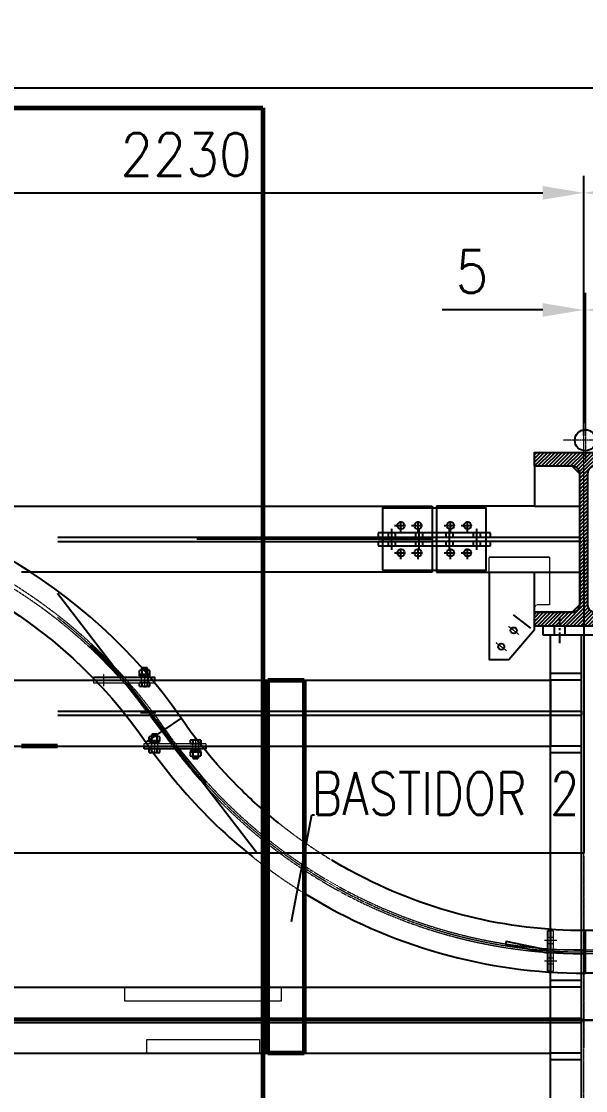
# Model space of a CAD drawing. Header units: millimetres. Extents: x 13669 to 217197, y -88248 to 24578.
# Drawn here: x 64417 to 66070, y -36798 to -33664 of the extents above; entities that cross this region are included whole.
import ezdxf
from ezdxf import colors
from ezdxf.entities.mleader import LeaderData, LeaderLine
from ezdxf.math import Vec2, Vec3

# ---------------------------------------------------------------- set-up
doc = ezdxf.new("R2010")
doc.units = ezdxf.units.MM
for name, pattern in [('CENTER', [50.8, 31.75, -6.35, 6.35, -6.35]), ('CENTER2', [1.125, 0.75, -0.125, 0.125, -0.125]), ('DASHED2', [0.375, 0.25, -0.125]), ('HIDDEN', [0.375, 0.25, -0.125])]:
    doc.linetypes.add(name, pattern=pattern)
for name, color, linetype in [('CHAPA PISO', 3, 'Continuous'), ('SDDIM', 1, 'Continuous'), ('Tx-DDIM', 1, 'Continuous'), ('Tx-EJES', 1, 'CENTER'), ('Tx-TEXT', 3, 'Continuous'), ('Tx_DDIM', 1, 'Continuous'), ('Tx_M_EQUIPOS', 4, 'Continuous'), ('Tx_M_EXISTENTES', 8, 'Continuous'), ('Tx_M_OCULTOS', 2, 'DASHED2')]:
    doc.layers.add(name, color=color, linetype=linetype)
for name, color, linetype, lineweight in [('RELEVO', 170, 'Continuous', 30), ('TITULOS', 6, 'Continuous', 60), ('Tx_EJES', 1, 'CENTER2', 5), ('Tx_M_OCULTAS FINO', 1, 'DASHED2', 5)]:
    doc.layers.add(name, color=color, linetype=linetype, lineweight=lineweight)
doc.styles.add('ESTILO 1', font='romans.shx', dxfattribs={"width": 0.8})
doc.styles.add('ROMANS', font='romans.shx', dxfattribs={"width": 0.9})
doc.styles.get("Standard").update_dxf_attribs({"font": 'arial.ttf'})
doc.dimstyles.new('ESC 1-50', dxfattribs={"dimscale": 50, "dimtxt": 2.5, "dimasz": 2.4, "dimexe": 1, "dimexo": 1, "dimgap": 1, "dimtad": 1, "dimdec": 0, "dimtxsty": 'ROMANS', "dimcen": 2.5, "dimclrd": 256, "dimclre": 256, "dimclrt": 3, "dimadec": 0, "dimazin": 2, "dimtfac": 0.5, "dimtdec": 0, "dimtmove": 0, "dimatfit": 3, "dimfxl": 1, "dimtfill": 1, "dimtfillclr": 256, "dimtolj": 2, "dimlwd": -1, "dimarcsym": 0})
doc.dimstyles.new('ISO-25', dxfattribs={"dimtxt": 2.5, "dimasz": 2.5, "dimexe": 1.25, "dimexo": 0.625, "dimtad": 1, "dimtxsty": 'Standard', "dimcen": 2.5, "dimadec": 0, "dimazin": 0, "dimtfac": 1, "dimtmove": 0, "dimatfit": 3, "dimfxl": 1, "dimarcsym": 0})

# ---------------------------------------------------------------- blocks, each defined once
blk = doc.blocks.new('*D251')
at = {"layer": 'Defpoints', "color": 0, "transparency": 16777216}
for p in [(63834.5, -34166.6), (66064.5, -34166.6), (66064.5, -34927.4)]:
    blk.add_point(p, dxfattribs=at)
at = {"layer": 'Tx_DDIM', "lineweight": -2, "transparency": 16777216}
blk.add_line((66064.5, -34877.4), (66064.5, -34116.6), dxfattribs=at)
at = {"layer": 'Tx_DDIM', "transparency": 16777216}
blk.add_line((63954.5, -34166.6), (65944.5, -34166.6), dxfattribs=at)
for points in [[(63954.5, -34146.6), (63954.5, -34186.6), (63834.5, -34166.6)], [(65944.5, -34146.6), (65944.5, -34186.6), (66064.5, -34166.6)]]:
    blk.add_solid(points, dxfattribs=at)
at = {"layer": 'Tx_DDIM', "color": 3, "transparency": 16777216, "insert": (64899.5, -34054.1), "char_height": 125, "attachment_point": 5, "style": 'ROMANS', "bg_fill": 3, "box_fill_scale": 1.1, "bg_fill_color": 256, "bg_fill_true_color": 13158600, "bg_fill_transparency": 0}
blk.add_mtext('\\A2;2230', dxfattribs=at)
blk = doc.blocks.new('*D252')
at = {"layer": 'Defpoints', "color": 0, "transparency": 16777216}
for p in [(70044.5, -34166.6), (66064.5, -34927.4), (70044.5, -34927.4)]:
    blk.add_point(p, dxfattribs=at)
at = {"layer": 'Tx_DDIM', "lineweight": -2, "transparency": 16777216}
for p, q in [((66064.5, -34877.4), (66064.5, -34116.6)), ((70044.5, -34877.4), (70044.5, -34116.6))]:
    blk.add_line(p, q, dxfattribs=at)
at = {"layer": 'Tx_DDIM', "transparency": 16777216}
blk.add_line((66184.5, -34166.6), (69924.5, -34166.6), dxfattribs=at)
for points in [[(66184.5, -34146.6), (66184.5, -34186.6), (66064.5, -34166.6)], [(69924.5, -34146.6), (69924.5, -34186.6), (70044.5, -34166.6)]]:
    blk.add_solid(points, dxfattribs=at)
at = {"layer": 'Tx_DDIM', "color": 3, "transparency": 16777216, "insert": (68054.5, -34054.1), "char_height": 125, "attachment_point": 5, "style": 'ROMANS', "bg_fill": 3, "box_fill_scale": 1.1, "bg_fill_color": 256, "bg_fill_true_color": 13158600, "bg_fill_transparency": 0}
blk.add_mtext('\\A2;3980', dxfattribs=at)
blk = doc.blocks.new('*D254')
at = {"layer": 'Defpoints', "color": 0, "transparency": 16777216}
for p in [(74894.5, -33858.4), (74894.5, -34927.4), (63834.5, -35084.9)]:
    blk.add_point(p, dxfattribs=at)
at = {"layer": 'Tx_DDIM', "lineweight": -2, "transparency": 16777216}
for p, q in [((63834.5, -35034.9), (63834.5, -33808.4)), ((74894.5, -34877.4), (74894.5, -33808.4))]:
    blk.add_line(p, q, dxfattribs=at)
at = {"layer": 'Tx_DDIM', "transparency": 16777216}
blk.add_line((63954.5, -33858.4), (74774.5, -33858.4), dxfattribs=at)
for points in [[(63954.5, -33838.4), (63954.5, -33878.4), (63834.5, -33858.4)], [(74774.5, -33838.4), (74774.5, -33878.4), (74894.5, -33858.4)]]:
    blk.add_solid(points, dxfattribs=at)
at = {"layer": 'Tx_DDIM', "color": 3, "transparency": 16777216, "insert": (69364.5, -33745.9), "char_height": 125, "attachment_point": 5, "style": 'ROMANS', "bg_fill": 3, "box_fill_scale": 1.1, "bg_fill_color": 256, "bg_fill_true_color": 13158600, "bg_fill_transparency": 0}
blk.add_mtext('\\A2;11060', dxfattribs=at)
blk = doc.blocks.new('A$C245f907e')
at = {"layer": 'Tx_M_EQUIPOS'}
blk.add_lwpolyline([(-144.5, 0), (-144.5, -40.4), (-33.5, -40.4, -0.414214), (-11.3, -62.6), (-11.3, -446.4, -0.414214), (-33.5, -468.6), (-144.5, -468.6), (-144.5, -509), (144.5, -509), (144.5, -468.6), (33.5, -468.6, -0.414214), (11.3, -446.4), (11.3, -62.6, -0.414214), (33.5, -40.4), (144.5, -40.4), (144.5, 0)], format="xyb", close=True, dxfattribs=at)
blk = doc.blocks.new('BRW58V')
for p, q in [((-15.6, 10), (-15.6, 0)), ((-15.6, 0), (15.6, 0)), ((-11.7, 11), (11.7, 11)), ((-7.8, 10), (-7.8, 0)), ((7.8, 10), (7.8, 0)), ((15.6, 10), (15.6, 0)), ((-15.6, -25), (-15.6, -36)), ((-15, -20), (15, -20)), ((-15, -20), (-15, -24)), ((-15, -24), (-11.7, -24)), ((-11.7, -24), (11.7, -24)), ((-7.8, -25), (-7.8, -36)), ((7.8, -25), (7.8, -36)), ((11.7, -24), (15, -24)), ((15, -20), (15, -24)), ((15.6, -25), (15.6, -36)), ((-11.7, -37), (11.7, -37)), ((-7.9, -37), (-7.9, -42.5)), ((-7.9, -42.5), (7.9, -42.5)), ((-7.9, -42.5), (-6.9, -43.5)), ((-6.9, -43.5), (6.9, -43.5)), ((6.9, -43.5), (7.9, -42.5)), ((7.9, -37), (7.9, -42.5))]:
    blk.add_line(p, q)
at = {"linetype": 'HIDDEN'}
for p, q in [((-6.5, -37), (-6.5, -42.5)), ((6.5, -37), (6.5, -42.5))]:
    blk.add_line(p, q, dxfattribs=at)
for centre, radius, start, end in [((-11.7, 2.9), 8.09, 61.2168, 118.7832), ((0, -19.9), 30.9, 75.3778, 104.6222), ((11.7, 2.9), 8.09, 61.2168, 118.7832), ((-11.7, -32.1), 8.09, 61.2168, 118.7832), ((0, -54.9), 30.9, 75.3778, 104.6222), ((11.7, -32.1), 8.09, 61.2168, 118.7832), ((-11.7, -28.9), 8.09, 241.2168, 298.7832), ((0, -6.1), 30.9, 255.3778, 284.6222), ((11.7, -28.9), 8.09, 241.2168, 298.7832)]:
    blk.add_arc(centre, radius, start, end)
blk = doc.blocks.new('*D281')
at = {"layer": 'Defpoints', "color": 0, "transparency": 16777216}
for p in [(66064.5, -34509.8), (66064.5, -34601), (66069.3, -34891.9)]:
    blk.add_point(p, dxfattribs=at)
at = {"layer": 'SDDIM', "lineweight": -2, "transparency": 16777216}
for p, q in [((66064.5, -34551), (66064.5, -34459.8)), ((66069.3, -34841.9), (66069.3, -34459.8))]:
    blk.add_line(p, q, dxfattribs=at)
at = {"layer": 'SDDIM', "transparency": 16777216}
for p, q in [((65944.5, -34509.8), (65649.5, -34509.8)), ((66069.3, -34509.8), (66064.5, -34509.8)), ((66189.3, -34509.8), (66309.3, -34509.8))]:
    blk.add_line(p, q, dxfattribs=at)
for points in [[(65944.5, -34489.8), (65944.5, -34529.8), (66064.5, -34509.8)], [(66189.3, -34489.8), (66189.3, -34529.8), (66069.3, -34509.8)]]:
    blk.add_solid(points, dxfattribs=at)
at = {"layer": 'SDDIM', "color": 3, "transparency": 16777216, "insert": (65737, -34397.3), "char_height": 125, "attachment_point": 5, "style": 'ROMANS', "bg_fill": 3, "box_fill_scale": 1.1, "bg_fill_color": 256, "bg_fill_true_color": 13158600, "bg_fill_transparency": 0}
blk.add_mtext('\\A2;5', dxfattribs=at)
blk = doc.blocks.new('*D292')
at = {"color": 0, "lineweight": -2, "transparency": 16777216}
for p, q in [((63617.2, -36620.3), (61623.1, -38064)), ((64806.5, -42458.9), (61682.8, -38144.3)), ((66858.2, -41096.9), (64864.2, -42540.6))]:
    blk.add_line(p, q, dxfattribs=at)
at = {"color": 0, "transparency": 16777216}
for points in [[(61696.3, -38134.5), (61669.3, -38154.1), (61624.1, -38063.3)], [(64820, -42449.1), (64793, -42468.6), (64865.2, -42539.9)]]:
    blk.add_solid(points, dxfattribs=at)
at = {"layer": 'Defpoints', "color": 0, "transparency": 16777216}
for p in [(63617.7, -36619.9), (61624.1, -38063.3), (66858.7, -41096.5)]:
    blk.add_point(p, dxfattribs=at)
at = {"color": 0, "transparency": 16777216, "insert": (63366.8, -40213.1), "char_height": 250, "attachment_point": 5, "rotation": 305.9046}
blk.add_mtext('5526,66', dxfattribs=at)

msp = doc.modelspace()

# ---------------------------------------------------------------- linework, layer by layer
msp.add_line((65620.1744307, -35181.864132), (64931.2223628, -35181.8641321))
at = {"layer": 'CHAPA PISO'}
for p, q in [((66064.4744279, -35181.8641321), (66064.4744279, -36101.8641321)), ((66064.4744279, -36101.8641321), (58931.0285286, -36101.8641321)), ((66064.4744279, -36101.8641321), (62317.4744279, -36101.8641321))]:
    msp.add_line(p, q, dxfattribs=at)
at = {"layer": 'RELEVO'}
msp.add_line((63597.4744283, -36591.8641321), (68097.4744283, -36591.8641321), dxfattribs=at)
at = {"layer": 'TITULOS'}
for p, q in [((65139.2384671, -36688.8641321), (65139.238467, -35594.8641321)), ((65139.238467, -35594.8641321), (65245.2384671, -35594.8641321)), ((65245.2384671, -35594.8641321), (65245.2384671, -36688.8641321)), ((64523.0025061, -35788.8641321), (64417.0025061, -35788.8641321)), ((65245.2384671, -36688.8641321), (65139.2384671, -36688.8641321))]:
    msp.add_line(p, q, dxfattribs=at)
at = {"layer": 'Tx-DDIM', "color": 2}
msp.add_line((64523.0025061, -35340.542102), (65105.4169348, -36099.4278932), dxfattribs=at)
at = {"layer": 'Tx-DDIM'}
for p, q in [((64708.3913842, -35584.1743965), (64621.2121459, -35494.5932578)), ((64811.0846909, -35691.247155), (64766.1400609, -35691.247155))]:
    msp.add_line(p, q, dxfattribs=at)
at = {"layer": 'Tx-EJES'}
for p, q in [((65529.0494307, -35160.714132), (65529.0494307, -35123.014132)), ((65529.0494307, -35160.714132), (65529.0494307, -35123.014132)), ((65579.0494307, -35160.714132), (65579.0494307, -35123.014132)), ((65579.0494307, -35160.714132), (65579.0494307, -35123.014132)), ((65674.2994307, -35160.714132), (65674.2994307, -35123.014132)), ((65674.2994307, -35160.714132), (65674.2994307, -35123.014132)), ((65724.2994307, -35160.714132), (65724.2994307, -35123.014132)), ((65724.2994307, -35160.714132), (65724.2994307, -35123.014132)), ((65510.1994307, -35141.864132), (65547.8994307, -35141.864132)), ((65510.1994307, -35141.864132), (65547.8994307, -35141.864132)), ((65560.1994307, -35141.864132), (65597.8994307, -35141.864132)), ((65560.1994307, -35141.864132), (65597.8994307, -35141.864132)), ((65655.4494307, -35141.864132), (65693.1494307, -35141.864132)), ((65655.4494307, -35141.864132), (65693.1494307, -35141.864132)), ((65705.4494307, -35141.864132), (65743.1494307, -35141.864132)), ((65705.4494307, -35141.864132), (65743.1494307, -35141.864132)), ((65510.1994307, -35221.864132), (65547.8994307, -35221.864132)), ((65510.1994307, -35221.864132), (65547.8994307, -35221.864132)), ((65529.0494307, -35240.714132), (65529.0494307, -35203.014132)), ((65529.0494307, -35240.714132), (65529.0494307, -35203.014132)), ((65560.1994307, -35221.864132), (65597.8994307, -35221.864132)), ((65560.1994307, -35221.864132), (65597.8994307, -35221.864132)), ((65579.0494307, -35240.714132), (65579.0494307, -35203.014132)), ((65579.0494307, -35240.714132), (65579.0494307, -35203.014132)), ((65655.4494307, -35221.864132), (65693.1494307, -35221.864132)), ((65655.4494307, -35221.864132), (65693.1494307, -35221.864132)), ((65674.2994307, -35240.714132), (65674.2994307, -35203.014132)), ((65674.2994307, -35240.714132), (65674.2994307, -35203.014132)), ((65705.4494307, -35221.864132), (65743.1494307, -35221.864132)), ((65705.4494307, -35221.864132), (65743.1494307, -35221.864132)), ((65724.2994307, -35240.714132), (65724.2994307, -35203.014132)), ((65724.2994307, -35240.714132), (65724.2994307, -35203.014132)), ((65994.474428, -35486.7641321), (65994.474428, -35411.3641321))]:
    msp.add_line(p, q, dxfattribs=at)
at = {"layer": 'Tx_EJES'}
for p, q in [((65874.5011646, -35461.0031182), (65844.3391188, -35437.8892481)), ((65838.0055801, -35508.6274011), (65807.8435343, -35485.5135309)), ((64658.184471, -35612.7641321), (64658.184471, -35576.9641321)), ((64778.184471, -35612.7641321), (64778.184471, -35576.9641321)), ((64807.0716955, -35770.9641321), (64807.0716955, -35806.7641321)), ((64927.0716955, -35770.9641321), (64927.0716955, -35806.7641321)), ((66064.4744283, -36110.6141321), (66064.4744283, -36673.1141321)), ((65985.3744283, -36358.6950898), (65949.5744283, -36358.6950898)), ((65985.3744283, -36418.6950898), (65949.5744283, -36418.6950898)), ((66345.7244283, -36391.8641321), (66064.4744283, -36391.8641321))]:
    msp.add_line(p, q, dxfattribs=at)
msp.add_lwpolyline([(66069.316298, -36391.8641321, -0.1206005038), (65376.5364528, -36222.2989147, -0.0743574913), (65017.6361213, -35961.4293495, -0.0478802715), (64833.3951377, -35741.8641321, 0.0759940486), (64523.0025061, -35411.4414209, 0.0759940486)], format="xyb", dxfattribs=at)
at = {"layer": 'Tx_M_EQUIPOS'}
for p, q in [((65620.1744307, -35278.864132), (64417.0025061, -35278.864132)), ((65620.1744307, -35272.664132), (65620.1744307, -35278.864132)), ((65633.1744307, -35272.664132), (65633.1744307, -35278.864132)), ((65633.1744307, -35278.864132), (65920.9744279, -35278.8641321)), ((65857.6908292, -35404.025819), (65908.4900642, -35442.9544424)), ((65967.4744281, -35461.7641321), (66161.4744281, -35461.7641321)), ((65967.4744281, -38038.8641321), (65967.4744281, -35461.7641321)), ((63931.4744279, -35594.8641321), (64551.1065074, -35594.8641321)), ((64523.0025061, -35594.8641321), (65967.474428, -35594.8641321)), ((65967.474428, -35594.8641321), (65967.474428, -35788.8641321)), ((65967.4744281, -35594.8641321), (65967.4744281, -35788.8641321)), ((63931.4744279, -35788.8641321), (65967.474428, -35788.8641321)), ((66069.3158471, -36454.3641321), (66069.3158471, -36329.3641321)), ((67077.3315065, -36329.3641321), (66069.3158471, -36329.3641321)), ((67077.3315065, -36454.3641321), (66069.3158471, -36454.3641321)), ((63931.4744279, -36494.8641321), (65967.474428, -36494.8641321)), ((65967.474428, -36688.8641321), (65967.474428, -36494.8641321)), ((65967.4744281, -36688.8641321), (65967.4744281, -36494.8641321)), ((63931.4744279, -36688.8641321), (65967.474428, -36688.8641321))]:
    msp.add_line(p, q, dxfattribs=at)
for points in [[(63694.4744281, -35157.6405616, -0.2290890454), (64781.8984415, -35777.2807987, 0.028270565), (64890.0019576, -35916.8641321, 0.0454955289), (65094.8267051, -36113.2474306, 0.0454955289)], [(66069.3158471, -36329.3641321, -0.1206004276), (65405.4022609, -36166.8641321, -0.0156630846), (65326.8816943, -36122.7978341, -0.0156630846)], [(65250.4153256, -36222.5813018, 0.1387945053), (66069.3158471, -36454.3641321)]]:
    msp.add_lwpolyline(points, format="xyb", dxfattribs=at)
for points in [[(65787.9245572, -35278.864132), (65787.9245572, -35534.3969008), (65844.9744278, -35534.3969008), (65919.9744278, -35446.3641321), (65919.9744278, -35384.3969008)], [(66030.9744279, -35395.9641321), (65919.9744278, -35395.9641321), (65919.9744278, -35278.8641321), (66053.1744277, -35278.8641321), (66053.1744279, -35373.7641321), (66030.9744279, -35395.9641321)]]:
    msp.add_lwpolyline(points, dxfattribs=at)
for points in [[(65944.4744281, -35461.7641321), (66184.4744281, -35461.7641321), (66184.4744281, -35436.3641321), (65944.4744281, -35436.3641321)], [(64705.5247878, -35586.9641321), (64618.3455495, -35497.3829934), (64624.0787423, -35491.8035221), (64711.2579806, -35581.3846608)], [(64628.184471, -35586.9641321), (64628.184471, -35594.8641321), (64808.184471, -35594.8641321), (64808.184471, -35586.9641321)], [(64777.0716955, -35796.7641321), (64777.0716955, -35788.8641321), (64957.0716955, -35788.8641321), (64957.0716955, -35796.7641321)], [(64872.0165726, -35801.8522135), (64951.5178448, -35898.3122971), (64957.6912901, -35893.2242157), (64878.190018, -35796.7641321)], [(65959.5744283, -36386.8388236), (65837.2933228, -36360.9094725), (65835.6338443, -36368.7354633), (65957.9149498, -36394.6648144)]]:
    msp.add_lwpolyline(points, close=True, dxfattribs=at)
at = {"layer": 'Tx_M_EQUIPOS', "elevation": 0}
msp.add_lwpolyline([(65959.5744283, -36328.6950898), (65967.4744283, -36328.6950898), (65967.4744283, -36448.6950898), (65959.5744283, -36448.6950898)], close=True, dxfattribs=at)
at = {"layer": 'Tx_M_EQUIPOS'}
for centre, radius in [((65529.0494307, -35141.864132), 10.5), ((65529.0494307, -35141.864132), 10.5), ((65579.0494307, -35141.864132), 10.5), ((65579.0494307, -35141.864132), 10.5), ((65674.2994307, -35141.864132), 10.5), ((65674.2994307, -35141.864132), 10.5), ((65724.2994307, -35141.864132), 10.5), ((65724.2994307, -35141.864132), 10.5), ((65529.0494307, -35221.864132), 10.5), ((65529.0494307, -35221.864132), 10.5), ((65579.0494307, -35221.864132), 10.5), ((65579.0494307, -35221.864132), 10.5), ((65674.2994307, -35221.864132), 10.5), ((65674.2994307, -35221.864132), 10.5), ((65724.2994307, -35221.864132), 10.5), ((65724.2994307, -35221.864132), 10.5), ((65859.4201417, -35449.4461832), 9), ((65822.9245572, -35497.070466), 9)]:
    msp.add_circle(centre, radius, dxfattribs=at)
at = {"layer": 'Tx_M_EXISTENTES'}
msp.add_line((64884.8918339, -35706.4474654), (64781.8984415, -35777.2807987), dxfattribs=at)
at = {"layer": 'Tx_M_OCULTAS FINO'}
for p, q in [((65964.7307385, -35234.3969008), (65787.9245572, -35234.3969008)), ((65919.9744279, -35395.9641321), (65964.7307385, -35395.9641321)), ((64769.184471, -35602.7641321), (64769.184471, -35586.9641321)), ((64787.184471, -35602.7641321), (64787.184471, -35586.9641321)), ((64789.184471, -35602.7641321), (64789.184471, -35586.9641321)), ((64807.184471, -35602.7641321), (64807.184471, -35586.9641321)), ((64798.0716955, -35780.9641321), (64798.0716955, -35796.7641321)), ((64816.0716955, -35780.9641321), (64816.0716955, -35796.7641321)), ((64918.0716955, -35780.9641321), (64918.0716955, -35796.7641321)), ((64936.0716955, -35780.9641321), (64936.0716955, -35796.7641321)), ((65975.3744283, -36349.6950898), (65959.5744283, -36349.6950898)), ((65975.3744283, -36367.6950898), (65959.5744283, -36367.6950898)), ((67077.3315065, -36386.4641321), (66021.4744281, -36386.4641321)), ((65975.3744283, -36409.6950898), (65959.5744283, -36409.6950898)), ((67077.3315065, -36397.2641321), (66021.4744281, -36397.2641321)), ((65975.3744283, -36427.6950898), (65959.5744283, -36427.6950898))]:
    msp.add_line(p, q, dxfattribs=at)
for points in [[(65787.9245572, -35278.864132), (65787.9245572, -35234.3969008), (65964.7307385, -35234.3969008), (65964.7307385, -35374.3969008), (65929.9744278, -35374.3969008, 0.4142135624), (65919.9744278, -35384.3969008)], [(65326.8816943, -36122.7978341, -0.0331131326), (65170.8749957, -36014.0095267, -0.0290536788)], [(65094.8267051, -36113.2474306, -70.0557049793), (65094.8267051, -36113.2474306, 0.0304541927), (65250.4153256, -36222.5813018, 0.0142133597)]]:
    msp.add_lwpolyline(points, format="xyb", dxfattribs=at)
for points in [[(64628.184471, -35594.8641321), (64628.184471, -35602.7641321), (64808.184471, -35602.7641321), (64808.184471, -35594.8641321)], [(64722.9431985, -35607.6347545), (64782.7508724, -35685.5641321), (64789.0972917, -35680.6935097), (64729.2896178, -35602.7641321)], [(64855.9665488, -35780.9641321), (64796.1588749, -35703.0347545), (64802.5052942, -35698.1641321), (64862.3129681, -35776.0935097)], [(64777.0716955, -35788.8641321), (64777.0716955, -35780.9641321), (64957.0716955, -35780.9641321), (64957.0716955, -35788.8641321)]]:
    msp.add_lwpolyline(points, close=True, dxfattribs=at)
at = {"layer": 'Tx_M_OCULTAS FINO', "elevation": 0}
for points in [[(65967.4744283, -36328.6950898), (65975.3744283, -36328.6950898), (65975.3744283, -36448.6950898), (65967.4744283, -36448.6950898)], [(65975.3744283, -36384.9195786), (66058.1744283, -36384.9195786), (66058.1744283, -36392.9195786), (65975.3744283, -36392.9195786)]]:
    msp.add_lwpolyline(points, close=True, dxfattribs=at)
at = {"layer": 'Tx_M_OCULTAS FINO'}
for points in [[(64719.4744282, -36494.8641321), (64719.4744282, -36534.8641321), (65179.4744282, -36534.8641321), (65179.4744282, -36494.8641321)], [(64784.4744282, -36688.8641321), (64784.4744282, -36648.8641321), (65114.4744282, -36648.8641321), (65114.4744282, -36688.8641321)]]:
    msp.add_lwpolyline(points, dxfattribs=at)
at = {"layer": 'Tx_M_OCULTOS'}
for p, q in [((65491.6994307, -35162.864132), (65491.6994307, -35175.564132)), ((65502.2244307, -35188.064132), (65502.2244307, -35150.364132)), ((65512.4698483, -35162.864132), (65512.4698483, -35175.564132)), ((65571.6994307, -35162.864132), (65571.6994307, -35175.564132)), ((65582.2244307, -35188.064132), (65582.2244307, -35150.364132)), ((65592.4698483, -35162.864132), (65592.4698483, -35175.564132)), ((65660.5994307, -35162.864132), (65660.5994307, -35175.564132)), ((65671.1244307, -35188.064132), (65671.1244307, -35150.364132)), ((65681.3698483, -35162.864132), (65681.3698483, -35175.564132)), ((65740.5994307, -35162.864132), (65740.5994307, -35175.564132)), ((65751.1244307, -35188.064132), (65751.1244307, -35150.364132)), ((65761.3698483, -35162.864132), (65761.3698483, -35175.564132)), ((64523.0025061, -35175.564132), (65620.1744307, -35175.564132)), ((64523.0025061, -35188.164132), (65620.1744307, -35188.164132)), ((65491.6994307, -35188.164132), (65491.6994307, -35200.864132)), ((65502.2244307, -35213.364132), (65502.2244307, -35175.664132)), ((65512.4698483, -35188.164132), (65512.4698483, -35200.864132)), ((65571.6994307, -35188.164132), (65571.6994307, -35200.864132)), ((65582.2244307, -35213.364132), (65582.2244307, -35175.664132)), ((65592.4698483, -35188.164132), (65592.4698483, -35200.864132)), ((65633.1744307, -35188.164132), (65633.1744307, -35175.564132)), ((65633.1744307, -35175.564132), (66053.1744279, -35175.5641321)), ((66053.1744279, -35188.1641321), (65633.1744307, -35188.164132)), ((65660.5994307, -35188.164132), (65660.5994307, -35200.864132)), ((65671.1244307, -35213.364132), (65671.1244307, -35175.664132)), ((65681.3698483, -35188.164132), (65681.3698483, -35200.864132)), ((65740.5994307, -35188.164132), (65740.5994307, -35200.864132)), ((65751.1244307, -35213.364132), (65751.1244307, -35175.664132)), ((65761.3698483, -35188.164132), (65761.3698483, -35200.864132)), ((66053.1744279, -35175.5641321), (66053.1744279, -35188.1641321)), ((65978.974428, -35461.7641321), (65978.974428, -35436.3641321)), ((66009.974428, -35461.7641321), (66009.974428, -35436.3641321)), ((66058.1744281, -38038.8641321), (66058.1744281, -35461.7641321)), ((66058.174428, -35575.8141321), (65967.474428, -35575.8141321)), ((66058.174428, -35594.8641321), (65967.474428, -35594.8641321)), ((64523.0025061, -35685.5641321), (65967.474428, -35685.5641321)), ((64523.0025061, -35698.1641321), (65967.474428, -35698.1641321)), ((65967.474428, -35685.5641321), (66058.174428, -35685.5641321)), ((65967.474428, -35698.1641321), (66058.174428, -35698.1641321)), ((66058.174428, -35685.5641321), (66058.174428, -35698.1641321)), ((66058.1744281, -35698.1641321), (66058.1744281, -35685.5641321)), ((66058.174428, -35788.8641321), (65967.474428, -35788.8641321)), ((66058.174428, -35807.9141321), (65967.474428, -35807.9141321)), ((66058.174428, -36475.8141321), (65967.474428, -36475.8141321)), ((66058.174428, -36494.8641321), (65967.474428, -36494.8641321)), ((63931.4744279, -36585.5641321), (65967.474428, -36585.5641321)), ((63931.4744279, -36598.1641321), (65967.474428, -36598.1641321)), ((65967.474428, -36585.5641321), (66058.174428, -36585.5641321)), ((65967.474428, -36598.1641321), (66058.174428, -36598.1641321)), ((66058.174428, -36598.1641321), (66058.174428, -36585.5641321)), ((66058.1744281, -36585.5641321), (66058.1744281, -36598.1641321)), ((66058.174428, -36688.8641321), (65967.474428, -36688.8641321)), ((66058.174428, -36707.9141321), (65967.474428, -36707.9141321))]:
    msp.add_line(p, q, dxfattribs=at)
for points in [[(65791.1244307, -35162.864132), (65462.2244307, -35162.864132), (65462.2244307, -35175.564132), (65791.1244307, -35175.564132)], [(65791.1244307, -35188.164132), (65462.2244307, -35188.164132), (65462.2244307, -35200.864132), (65791.1244307, -35200.864132)]]:
    msp.add_lwpolyline(points, close=True, dxfattribs=at)

# ---------------------------------------------------------------- block references
at = {"layer": 'Tx-DDIM', "rotation": 180}
for p in [(64778.184471, -35602.7641321), (64807.0716955, -35796.7641321)]:
    msp.add_blockref('BRW58V', p, dxfattribs=at)
at = {"layer": 'Tx-DDIM'}
msp.add_blockref('BRW58V', (64927.0716955, -35780.9641321), dxfattribs=at)

# ---------------------------------------------------------------- texts
at = {"layer": 'Tx-TEXT', "color": 3, "style": 'ESTILO 1', "width": 0.8}
msp.add_text('BASTIDOR 2', height=125, dxfattribs=at).set_placement((65267.4546737, -35989.5194606))

# ---------------------------------------------------------------- dimensions: what is measured, and where the dimension line sits
dim = msp.add_aligned_dim(p1=(66858.7472091, -41096.5103468), p2=(63617.7069365, -36619.9465909), distance=2461.2217297, dimstyle='ISO-25', override={"dimtxt": 250, "dimasz": 100})
dim.commit()
dim.dimension.update_dxf_attribs({"geometry": '*D292', "text_midpoint": (63366.8498261, -40213.1089871)})
at = {"layer": 'Tx_DDIM'}
dim = msp.add_linear_dim(base=(66064.4744281, -34166.5731402), p1=(63834.4744281, -34166.5731402), p2=(66064.4744281, -34927.3641321), dimstyle='ESC 1-50', dxfattribs=at)
dim.commit()
dim.dimension.update_dxf_attribs({"geometry": '*D251', "text_midpoint": (64899.4744281, -34166.5731402), "dimtype": 160})

# ---------------------------------------------------------------- leaders
at = {"layer": 'CHAPA PISO'}
ml = msp.add_multileader_mtext('Standard', dxfattribs=at)
ml.set_content('', color=256)
ml.set_leader_properties()
ml.build(insert=Vec2(0, 0))
ctx = ml.context
ctx.base_point, ctx.plane_origin = Vec3(65275.4546737, -35989.5194606), Vec3(65207.5210851, -36306.9126477)
notes = []
notes.append((ctx, [(0, (1, 1, 0), (65267.4546737, -35989.5194606), (1, 0), 8, [(0, [(65207.5210851, -36306.9126477)], 0, [])])]))
ctx.mtext.insert, ctx.mtext.flow_direction = Vec3(65277.4546737, -35987.5194606), 5
for ctx, leaders in notes:
    for number, flags, end, landing, length, lines in leaders:
        leader = LeaderData()
        leader.index, (leader.has_last_leader_line, leader.has_dogleg_vector, leader.attachment_direction) = number, flags
        leader.last_leader_point, leader.dogleg_vector, leader.dogleg_length = Vec3(end), Vec3(landing), length
        for number, points, colour, breaks in lines:
            line = LeaderLine()
            line.index, line.vertices, line.color, line.breaks = number, Vec3.list(points), colors.encode_raw_color(colour), breaks
            leader.lines.append(line)
        ctx.leaders.append(leader)

# ---------------------------------------------------------------- next in the draw order: dimensions: what is measured, and where the dimension line sits
at = {"layer": 'Tx_DDIM'}
dim = msp.add_linear_dim(base=(70044.4744281, -34166.5731402), p1=(66064.4744281, -34927.3641321), p2=(70044.4744281, -34927.3641321), dimstyle='ESC 1-50', dxfattribs=at)
dim.commit()
dim.dimension.update_dxf_attribs({"geometry": '*D252', "text_midpoint": (68054.4744281, -34166.5731402), "dimtype": 160})

# ---------------------------------------------------------------- next in the draw order: dimensions: what is measured, and where the dimension line sits
dim = msp.add_linear_dim(base=(74894.4744281, -33858.4423981), p1=(63834.4744281, -35084.8641321), p2=(74894.4744281, -34927.3641321), dimstyle='ESC 1-50', dxfattribs=at)
dim.commit()
dim.dimension.update_dxf_attribs({"geometry": '*D254', "text_midpoint": (69364.4744281, -33745.9423981)})

# ---------------------------------------------------------------- next in the draw order: hatches: boundary and pattern name
h = msp.add_hatch()
h.set_pattern_fill('ANSI31', color=1, scale=60, angle=360)
h.set_pattern_definition([(45, (82825.552, -9766.8225), (-5.3033009, 5.3033009), [])])
h.paths.add_polyline_path([(66075.7744279, -34989.9641321), (66075.7744279, -35373.7641321, 0.4142135624), (66097.9744279, -35395.9641321), (66208.9744279, -35395.9641321), (66208.9744279, -35436.3641321), (65919.9744279, -35436.3641321), (65919.9744279, -35395.9641321), (66030.9744279, -35395.9641321, 0.4142135624), (66053.1744279, -35373.7641321), (66053.1744279, -34989.9641321, 0.4142135624), (66030.9744279, -34967.7641321), (65919.9744279, -34967.7641321), (65919.9744279, -34927.3641321), (66208.9744279, -34927.3641321), (66208.9744279, -34967.7641321), (66097.9744279, -34967.7641321, 0.4142135624)])

# ---------------------------------------------------------------- next in the draw order: linework, layer by layer
at = {"layer": 'TITULOS'}
for p, q in [((62317.4744279, -33916.8641321), (65124.4744281, -33916.8641321)), ((65124.4744281, -33916.8641321), (65124.4744281, -38038.8641323))]:
    msp.add_line(p, q, dxfattribs=at)
at = {"layer": 'Tx_EJES'}
msp.add_line((66064.4744281, -38038.8641321), (66064.4744281, -34764.0050067), dxfattribs=at)
at = {"layer": 'Tx_M_EQUIPOS'}
for p, q in [((63737.4744281, -35084.8641321), (65620.1744307, -35084.864132)), ((65620.1744307, -35084.864132), (65620.1744307, -35091.064132)), ((65620.1744307, -35091.064132), (65620.1744307, -35272.664132)), ((65920.9744279, -35084.8641321), (65633.1744307, -35084.864132)), ((65633.1744307, -35084.864132), (65633.1744307, -35091.064132)), ((65633.1744307, -35091.064132), (65633.1744307, -35272.664132))]:
    msp.add_line(p, q, dxfattribs=at)
msp.add_lwpolyline([(66030.9744279, -34967.7641321), (65919.9744278, -34967.7641321), (65919.9744278, -35084.8641321), (66053.1744279, -35084.8641321), (66053.1744279, -34989.9641321), (66030.9744279, -34967.7641321)], dxfattribs=at)
msp.add_lwpolyline([(65170.8749957, -36014.0095267, -0.0254635619), (65061.4561099, -35916.8641321, -0.0478802715), (64884.8918339, -35706.4474654, 0.2305128716), (63694.4744281, -35032.3779186)], format="xyb", dxfattribs=at)
msp.add_lwpolyline([(65475.0744307, -35272.664132), (65778.2744307, -35272.664132), (65778.2744307, -35091.064132), (65475.0744307, -35091.064132)], close=True, dxfattribs=at)
at = {"layer": 'Tx_M_OCULTAS FINO'}
for points in [[(66069.3158471, -36386.4641321, -0.2469281461), (64837.8444522, -35738.8041321, 0.2298917564), (63694.4744281, -35089.5924656, 0.1974845647)], [(66069.3158471, -36397.2641321, -0.2469281461), (64828.9458231, -35744.9241321, 0.2297689492), (63694.4744281, -35100.4151185, 0.1971266035)]]:
    msp.add_lwpolyline(points, format="xyb", dxfattribs=at)

# ---------------------------------------------------------------- next in the draw order: block references
at = {"xscale": -1, "rotation": 359.9999999999997}
msp.add_blockref('A$C245f907e', (66064.4744279, -34927.3641321), dxfattribs=at)

# ---------------------------------------------------------------- next in the draw order: dimensions: what is measured, and where the dimension line sits
at = {"layer": 'SDDIM'}
dim = msp.add_linear_dim(base=(66064.4744281, -34509.7643174), p1=(66069.3158471, -34891.8641321), p2=(66064.4744281, -34601.0343148), dimstyle='ESC 1-50', override={"dimtfillclr": 0, "dimarcsym": 1}, dxfattribs=at)
dim.commit()
dim.dimension.update_dxf_attribs({"geometry": '*D281', "text_midpoint": (65736.9744281, -34397.2643174)})

# ---------------------------------------------------------------- next in the draw order: linework, layer by layer
msp.add_circle((66069.3158471, -34891.8641321), 30.9225978, dxfattribs=at)
at = {"layer": 'Tx_EJES', "color": 2, "ltscale": 5}
for p, q in [((66069.3158471, -34826.48554), (66069.3158471, -34957.2427242)), ((66134.6944392, -34891.8641321), (66003.937255, -34891.8641321))]:
    msp.add_line(p, q, dxfattribs=at)

doc.saveas('drawing.dxf')
